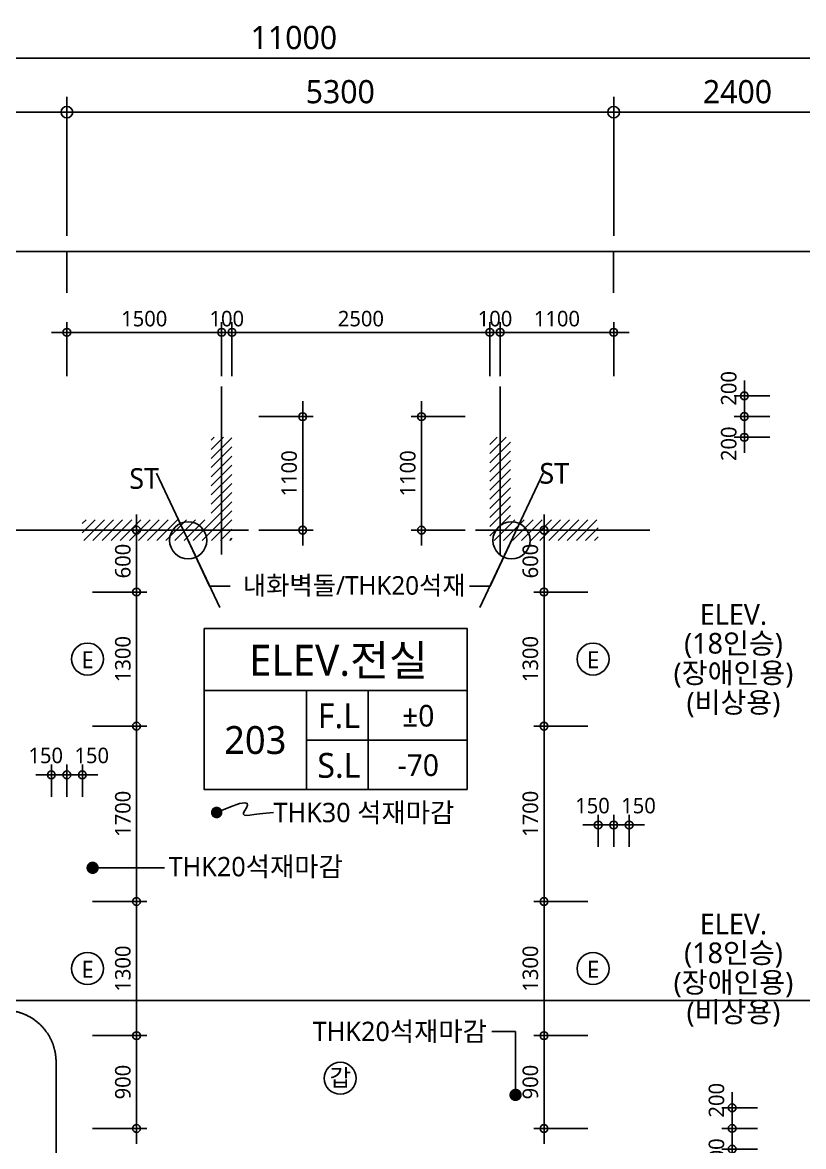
# Model space of a CAD drawing. Header units: millimetres. Extents: x -65167 to 413267, y -17142 to 66587.
# Drawn here: x 71908 to 79478, y 29162 to 40057 of the extents above; entities that cross this region are included whole.
import ezdxf
from ezdxf.enums import TextEntityAlignment as Align

# ---------------------------------------------------------------- set-up
doc = ezdxf.new("R2010")
doc.units = ezdxf.units.MM
doc.header["$LTSCALE"] = 75
doc.header["$MEASUREMENT"] = 0
doc.header["$PDSIZE"] = -10
doc.linetypes.add('CENTER', pattern=[2, 1.25, -0.25, 0.25, -0.25])
doc.linetypes.add('CENTER2', pattern=[1.125, 0.75, -0.125, 0.125, -0.125])
doc.layers.get('0').update_dxf_attribs({"linetype": 'CONTINUOUS'})
doc.layers.get('Defpoints').update_dxf_attribs({"color": 171, "linetype": 'CONTINUOUS'})
for name, color, linetype in [('CEN(ST)', 1, 'CENTER'), ('CG-BEAM', 3, 'CONTINUOUS'), ('NDIM', 7, 'CONTINUOUS'), ('TEXT(MIN)', 7, 'CONTINUOUS'), ('TEXT(NOTE小)', 1, 'CONTINUOUS'), ('TEXT(노트)', 7, 'CONTINUOUS'), ('TEXT(실명)', 3, 'CONTINUOUS'), ('TEXT-기입', 6, 'CONTINUOUS'), ('TITLE', 7, 'CONTINUOUS')]:
    doc.layers.add(name, color=color, linetype=linetype)
doc.styles.add('CGS', font='cgse', dxfattribs={"bigfont": 'cgs'})
doc.styles.add('나눔바른고딕', font='NanumBarunGothic.ttf')
doc.dimstyles.new('NDIM 1200', dxfattribs={"dimscale": 75, "dimtxt": 3, "dimasz": 1, "dimexe": 2, "dimexo": 2, "dimgap": 1, "dimtad": 1, "dimdec": 0, "dimdsep": 46, "dimtxsty": 'CGS', "dimblk": 'DOT0', "dimcen": 1, "dimdle": 8, "dimclrd": 256, "dimclre": 256, "dimclrt": 256, "dimadec": 0, "dimazin": 0, "dimtfac": 1, "dimtdec": 0, "dimtix": 1, "dimtmove": 2, "dimatfit": 3, "dimldrblk": 'DOT0', "dimfxl": 1, "dimtolj": 1, "dimtzin": 0, "dimlwd": -1, "dimlwe": -1, "dimarcsym": 0})

# ---------------------------------------------------------------- blocks, each defined once
blk = doc.blocks.new('DOT0')
blk.add_line((-3, 0), (3, 0))
at = {"color": 6}
blk.add_circle((0, 0), 0.75, dxfattribs=at)
blk = doc.blocks.new('*D214')
at = {"layer": 'Defpoints', "color": 0, "ltscale": 0.4, "transparency": 16777216}
for p in [(69038, 39713), (69038, 37838), (80038, 37838)]:
    blk.add_point(p, dxfattribs=at)
at = {"layer": 'NDIM', "ltscale": 0.4, "transparency": 16777216}
for p, q in [((69038, 37988), (69038, 39863)), ((80038, 37988), (80038, 39863)), ((79963, 39713), (69113, 39713))]:
    blk.add_line(p, q, dxfattribs=at)
at = {"layer": 'NDIM', "ltscale": 0.4, "transparency": 16777216, "xscale": 75, "yscale": 75, "zscale": 75, "rotation": 180}
blk.add_blockref('DOT0', (69038, 39713), dxfattribs=at)
at = {"layer": 'NDIM', "ltscale": 0.4, "transparency": 16777216, "xscale": 75, "yscale": 75, "zscale": 75}
blk.add_blockref('DOT0', (80038, 39713), dxfattribs=at)
at = {"layer": 'NDIM', "ltscale": 0.4, "transparency": 16777216, "insert": (74538, 39910), "char_height": 225, "attachment_point": 5, "style": '나눔바른고딕'}
blk.add_mtext('\\A1;11000', dxfattribs=at)
blk = doc.blocks.new('*D215')
at = {"layer": 'Defpoints', "color": 0, "ltscale": 0.4, "transparency": 16777216}
for p in [(77638, 39188), (77638, 37838), (80038, 37838)]:
    blk.add_point(p, dxfattribs=at)
at = {"layer": 'NDIM', "ltscale": 0.4, "transparency": 16777216}
for p, q in [((77638, 37988), (77638, 39338)), ((80038, 37988), (80038, 39338)), ((79963, 39188), (77713, 39188))]:
    blk.add_line(p, q, dxfattribs=at)
at = {"layer": 'NDIM', "ltscale": 0.4, "transparency": 16777216, "xscale": 75, "yscale": 75, "zscale": 75, "rotation": 180}
blk.add_blockref('DOT0', (77638, 39188), dxfattribs=at)
at = {"layer": 'NDIM', "ltscale": 0.4, "transparency": 16777216, "xscale": 75, "yscale": 75, "zscale": 75}
blk.add_blockref('DOT0', (80038, 39188), dxfattribs=at)
at = {"layer": 'NDIM', "ltscale": 0.4, "transparency": 16777216, "insert": (78838, 39385), "char_height": 225, "attachment_point": 5, "style": '나눔바른고딕'}
blk.add_mtext('\\A1;2400', dxfattribs=at)
blk = doc.blocks.new('*D216')
at = {"layer": 'Defpoints', "color": 0, "ltscale": 0.4, "transparency": 16777216}
for p in [(72338, 39188), (72338, 37838), (77638, 37838)]:
    blk.add_point(p, dxfattribs=at)
at = {"layer": 'NDIM', "ltscale": 0.4, "transparency": 16777216}
for p, q in [((72338, 37988), (72338, 39338)), ((77638, 37988), (77638, 39338)), ((77563, 39188), (72413, 39188))]:
    blk.add_line(p, q, dxfattribs=at)
at = {"layer": 'NDIM', "ltscale": 0.4, "transparency": 16777216, "xscale": 75, "yscale": 75, "zscale": 75, "rotation": 180}
blk.add_blockref('DOT0', (72338, 39188), dxfattribs=at)
at = {"layer": 'NDIM', "ltscale": 0.4, "transparency": 16777216, "xscale": 75, "yscale": 75, "zscale": 75}
blk.add_blockref('DOT0', (77638, 39188), dxfattribs=at)
at = {"layer": 'NDIM', "ltscale": 0.4, "transparency": 16777216, "insert": (74988, 39385), "char_height": 225, "attachment_point": 5, "style": '나눔바른고딕'}
blk.add_mtext('\\A1;5300', dxfattribs=at)
blk = doc.blocks.new('*D217')
at = {"layer": 'Defpoints', "color": 0, "ltscale": 0.4, "transparency": 16777216}
for p in [(69588, 39188), (69588, 37838), (72338, 37838)]:
    blk.add_point(p, dxfattribs=at)
at = {"layer": 'NDIM', "ltscale": 0.4, "transparency": 16777216}
for p, q in [((69588, 37988), (69588, 39338)), ((72338, 37988), (72338, 39338)), ((72263, 39188), (69663, 39188))]:
    blk.add_line(p, q, dxfattribs=at)
at = {"layer": 'NDIM', "ltscale": 0.4, "transparency": 16777216, "xscale": 75, "yscale": 75, "zscale": 75, "rotation": 180}
blk.add_blockref('DOT0', (69588, 39188), dxfattribs=at)
at = {"layer": 'NDIM', "ltscale": 0.4, "transparency": 16777216, "xscale": 75, "yscale": 75, "zscale": 75}
blk.add_blockref('DOT0', (72338, 39188), dxfattribs=at)
at = {"layer": 'NDIM', "ltscale": 0.4, "transparency": 16777216, "insert": (70963, 39385), "char_height": 225, "attachment_point": 5, "style": '나눔바른고딕'}
blk.add_mtext('\\A1;2750', dxfattribs=at)
blk = doc.blocks.new('A$C51E23882')
at = {"layer": 'TITLE'}
blk.add_lwpolyline([(8500, 0), (0, 0), (0, 5200), (8500, 5200)], close=True, dxfattribs=at)
for points in [[(8500, 3200), (0, 3200)], [(3300, 3200), (3300, 0)], [(5300, 3200), (5300, 0)], [(3300, 1600), (8500, 1600)]]:
    blk.add_lwpolyline(points, dxfattribs=at)
at = {"layer": 'TITLE', "style": '나눔바른고딕'}
for s, p in [('F.L', (4352, 2378)), ('S.L', (4352, 778))]:
    blk.add_text(s, height=800, dxfattribs=at).set_placement(p, align=Align.MIDDLE)
blk = doc.blocks.new('*D234')
at = {"layer": 'Defpoints', "color": 0, "ltscale": 0.4, "transparency": 16777216}
for p in [(75775, 36237), (76300, 36237), (76300, 35137)]:
    blk.add_point(p, dxfattribs=at)
at = {"layer": 'NDIM', "ltscale": 0.4, "transparency": 16777216}
for p, q in [((76200, 36237), (75675, 36237)), ((75775, 35187), (75775, 36187)), ((76200, 35137), (75675, 35137))]:
    blk.add_line(p, q, dxfattribs=at)
at = {"layer": 'NDIM', "ltscale": 0.4, "transparency": 16777216, "xscale": 50, "yscale": 50, "zscale": 50}
for p, rotation in [((75775, 36237), 90), ((75775, 35137), 270)]:
    blk.add_blockref('DOT0', p, dxfattribs=dict(at, rotation=rotation))
at = {"layer": 'NDIM', "ltscale": 0.4, "transparency": 16777216, "insert": (75643, 35687), "char_height": 150, "attachment_point": 5, "rotation": 90, "style": '나눔바른고딕'}
blk.add_mtext('\\A1;1100', dxfattribs=at)
blk = doc.blocks.new('*D235')
at = {"layer": 'Defpoints', "color": 0, "ltscale": 0.4, "transparency": 16777216}
for p in [(74099, 36237), (74624, 36237), (74099, 35137)]:
    blk.add_point(p, dxfattribs=at)
at = {"layer": 'NDIM', "ltscale": 0.4, "transparency": 16777216}
for p, q in [((74199, 36237), (74724, 36237)), ((74624, 35187), (74624, 36187)), ((74199, 35137), (74724, 35137))]:
    blk.add_line(p, q, dxfattribs=at)
at = {"layer": 'NDIM', "ltscale": 0.4, "transparency": 16777216, "xscale": 50, "yscale": 50, "zscale": 50}
for p, rotation in [((74624, 36237), 90), ((74624, 35137), 270)]:
    blk.add_blockref('DOT0', p, dxfattribs=dict(at, rotation=rotation))
at = {"layer": 'NDIM', "ltscale": 0.4, "transparency": 16777216, "insert": (74493, 35687), "char_height": 150, "attachment_point": 5, "rotation": 90, "style": '나눔바른고딕'}
blk.add_mtext('\\A1;1100', dxfattribs=at)
blk = doc.blocks.new('*D236')
at = {"layer": 'Defpoints', "color": 0, "ltscale": 0.4, "transparency": 16777216}
for p in [(72488, 34537), (72488, 33237), (73013, 33237)]:
    blk.add_point(p, dxfattribs=at)
at = {"layer": 'NDIM', "ltscale": 0.4, "transparency": 16777216}
for p, q in [((72588, 34537), (73113, 34537)), ((73013, 34487), (73013, 33287)), ((72588, 33237), (73113, 33237))]:
    blk.add_line(p, q, dxfattribs=at)
at = {"layer": 'NDIM', "ltscale": 0.4, "transparency": 16777216, "xscale": 50, "yscale": 50, "zscale": 50}
for p, rotation in [((73013, 34537), 90), ((73013, 33237), 270)]:
    blk.add_blockref('DOT0', p, dxfattribs=dict(at, rotation=rotation))
at = {"layer": 'NDIM', "ltscale": 0.4, "transparency": 16777216, "insert": (72881, 33887), "char_height": 150, "attachment_point": 5, "rotation": 90, "style": '나눔바른고딕'}
blk.add_mtext('\\A1;1300', dxfattribs=at)
blk = doc.blocks.new('*D237')
at = {"layer": 'Defpoints', "color": 0, "ltscale": 0.4, "transparency": 16777216}
for p in [(72488, 33237), (72488, 31537), (73013, 31537)]:
    blk.add_point(p, dxfattribs=at)
at = {"layer": 'NDIM', "ltscale": 0.4, "transparency": 16777216}
for p, q in [((72588, 33237), (73113, 33237)), ((73013, 33187), (73013, 31587)), ((72588, 31537), (73113, 31537))]:
    blk.add_line(p, q, dxfattribs=at)
at = {"layer": 'NDIM', "ltscale": 0.4, "transparency": 16777216, "xscale": 50, "yscale": 50, "zscale": 50}
for p, rotation in [((73013, 33237), 90), ((73013, 31537), 270)]:
    blk.add_blockref('DOT0', p, dxfattribs=dict(at, rotation=rotation))
at = {"layer": 'NDIM', "ltscale": 0.4, "transparency": 16777216, "insert": (72881, 32387), "char_height": 150, "attachment_point": 5, "rotation": 90, "style": '나눔바른고딕'}
blk.add_mtext('\\A1;1700', dxfattribs=at)
blk = doc.blocks.new('*D238')
at = {"layer": 'Defpoints', "color": 0, "ltscale": 0.4, "transparency": 16777216}
for p in [(72488, 31537), (72488, 30237), (73013, 30237)]:
    blk.add_point(p, dxfattribs=at)
at = {"layer": 'NDIM', "ltscale": 0.4, "transparency": 16777216}
for p, q in [((72588, 31537), (73113, 31537)), ((73013, 31487), (73013, 30287)), ((72588, 30237), (73113, 30237))]:
    blk.add_line(p, q, dxfattribs=at)
at = {"layer": 'NDIM', "ltscale": 0.4, "transparency": 16777216, "xscale": 50, "yscale": 50, "zscale": 50}
for p, rotation in [((73013, 31537), 90), ((73013, 30237), 270)]:
    blk.add_blockref('DOT0', p, dxfattribs=dict(at, rotation=rotation))
at = {"layer": 'NDIM', "ltscale": 0.4, "transparency": 16777216, "insert": (72881, 30887), "char_height": 150, "attachment_point": 5, "rotation": 90, "style": '나눔바른고딕'}
blk.add_mtext('\\A1;1300', dxfattribs=at)
blk = doc.blocks.new('*D239')
at = {"layer": 'Defpoints', "color": 0, "ltscale": 0.4, "transparency": 16777216}
for p in [(72488, 30237), (72488, 29337), (73013, 29337)]:
    blk.add_point(p, dxfattribs=at)
at = {"layer": 'NDIM', "ltscale": 0.4, "transparency": 16777216}
for p, q in [((72588, 30237), (73113, 30237)), ((73013, 30187), (73013, 29387)), ((72588, 29337), (73113, 29337))]:
    blk.add_line(p, q, dxfattribs=at)
at = {"layer": 'NDIM', "ltscale": 0.4, "transparency": 16777216, "xscale": 50, "yscale": 50, "zscale": 50}
for p, rotation in [((73013, 30237), 90), ((73013, 29337), 270)]:
    blk.add_blockref('DOT0', p, dxfattribs=dict(at, rotation=rotation))
at = {"layer": 'NDIM', "ltscale": 0.4, "transparency": 16777216, "insert": (72881, 29787), "char_height": 150, "attachment_point": 5, "rotation": 90, "style": '나눔바른고딕'}
blk.add_mtext('\\A1;900', dxfattribs=at)
blk = doc.blocks.new('E')
at = {"layer": 'TEXT(NOTE小)'}
blk.add_circle((287, -86), 155, dxfattribs=at)
at = {"layer": 'TEXT(NOTE小)', "style": '나눔바른고딕'}
blk.add_text('E', height=165, dxfattribs=at).set_placement((288, -79), align=Align.MIDDLE_CENTER)
blk = doc.blocks.new('*D252')
at = {"layer": 'Defpoints', "color": 0, "ltscale": 0.4, "transparency": 16777216}
for p in [(77488, 34537), (76963, 33237), (77488, 33237)]:
    blk.add_point(p, dxfattribs=at)
at = {"layer": 'NDIM', "ltscale": 0.4, "transparency": 16777216}
for p, q in [((77388, 34537), (76863, 34537)), ((76963, 34487), (76963, 33287)), ((77388, 33237), (76863, 33237))]:
    blk.add_line(p, q, dxfattribs=at)
at = {"layer": 'NDIM', "ltscale": 0.4, "transparency": 16777216, "xscale": 50, "yscale": 50, "zscale": 50}
for p, rotation in [((76963, 34537), 90), ((76963, 33237), 270)]:
    blk.add_blockref('DOT0', p, dxfattribs=dict(at, rotation=rotation))
at = {"layer": 'NDIM', "ltscale": 0.4, "transparency": 16777216, "insert": (76831, 33887), "char_height": 150, "attachment_point": 5, "rotation": 90, "style": '나눔바른고딕'}
blk.add_mtext('\\A1;1300', dxfattribs=at)
blk = doc.blocks.new('*D253')
at = {"layer": 'Defpoints', "color": 0, "ltscale": 0.4, "transparency": 16777216}
for p in [(77488, 33237), (76963, 31537), (77488, 31537)]:
    blk.add_point(p, dxfattribs=at)
at = {"layer": 'NDIM', "ltscale": 0.4, "transparency": 16777216}
for p, q in [((77388, 33237), (76863, 33237)), ((76963, 33187), (76963, 31587)), ((77388, 31537), (76863, 31537))]:
    blk.add_line(p, q, dxfattribs=at)
at = {"layer": 'NDIM', "ltscale": 0.4, "transparency": 16777216, "xscale": 50, "yscale": 50, "zscale": 50}
for p, rotation in [((76963, 33237), 90), ((76963, 31537), 270)]:
    blk.add_blockref('DOT0', p, dxfattribs=dict(at, rotation=rotation))
at = {"layer": 'NDIM', "ltscale": 0.4, "transparency": 16777216, "insert": (76831, 32387), "char_height": 150, "attachment_point": 5, "rotation": 90, "style": '나눔바른고딕'}
blk.add_mtext('\\A1;1700', dxfattribs=at)
blk = doc.blocks.new('*D254')
at = {"layer": 'Defpoints', "color": 0, "ltscale": 0.4, "transparency": 16777216}
for p in [(77488, 31537), (76963, 30237), (77488, 30237)]:
    blk.add_point(p, dxfattribs=at)
at = {"layer": 'NDIM', "ltscale": 0.4, "transparency": 16777216}
for p, q in [((77388, 31537), (76863, 31537)), ((76963, 31487), (76963, 30287)), ((77388, 30237), (76863, 30237))]:
    blk.add_line(p, q, dxfattribs=at)
at = {"layer": 'NDIM', "ltscale": 0.4, "transparency": 16777216, "xscale": 50, "yscale": 50, "zscale": 50}
for p, rotation in [((76963, 31537), 90), ((76963, 30237), 270)]:
    blk.add_blockref('DOT0', p, dxfattribs=dict(at, rotation=rotation))
at = {"layer": 'NDIM', "ltscale": 0.4, "transparency": 16777216, "insert": (76831, 30887), "char_height": 150, "attachment_point": 5, "rotation": 90, "style": '나눔바른고딕'}
blk.add_mtext('\\A1;1300', dxfattribs=at)
blk = doc.blocks.new('*D255')
at = {"layer": 'Defpoints', "color": 0, "ltscale": 0.4, "transparency": 16777216}
for p in [(77488, 30237), (76963, 29337), (77488, 29337)]:
    blk.add_point(p, dxfattribs=at)
at = {"layer": 'NDIM', "ltscale": 0.4, "transparency": 16777216}
for p, q in [((77388, 30237), (76863, 30237)), ((76963, 30187), (76963, 29387)), ((77388, 29337), (76863, 29337))]:
    blk.add_line(p, q, dxfattribs=at)
at = {"layer": 'NDIM', "ltscale": 0.4, "transparency": 16777216, "xscale": 50, "yscale": 50, "zscale": 50}
for p, rotation in [((76963, 30237), 90), ((76963, 29337), 270)]:
    blk.add_blockref('DOT0', p, dxfattribs=dict(at, rotation=rotation))
at = {"layer": 'NDIM', "ltscale": 0.4, "transparency": 16777216, "insert": (76831, 29787), "char_height": 150, "attachment_point": 5, "rotation": 90, "style": '나눔바른고딕'}
blk.add_mtext('\\A1;900', dxfattribs=at)
blk = doc.blocks.new('*D256')
at = {"layer": 'Defpoints', "color": 0, "ltscale": 0.4, "transparency": 16777216}
for p in [(77488, 35137), (76963, 34537), (77488, 34537)]:
    blk.add_point(p, dxfattribs=at)
at = {"layer": 'NDIM', "ltscale": 0.4, "transparency": 16777216}
for p, q in [((77388, 35137), (76863, 35137)), ((76963, 35087), (76963, 34587)), ((77388, 34537), (76863, 34537))]:
    blk.add_line(p, q, dxfattribs=at)
at = {"layer": 'NDIM', "ltscale": 0.4, "transparency": 16777216, "xscale": 50, "yscale": 50, "zscale": 50}
for p, rotation in [((76963, 35137), 90), ((76963, 34537), 270)]:
    blk.add_blockref('DOT0', p, dxfattribs=dict(at, rotation=rotation))
at = {"layer": 'NDIM', "ltscale": 0.4, "transparency": 16777216, "insert": (76831, 34837), "char_height": 150, "attachment_point": 5, "rotation": 90, "style": '나눔바른고딕'}
blk.add_mtext('\\A1;600', dxfattribs=at)
blk = doc.blocks.new('*D257')
at = {"layer": 'Defpoints', "color": 0, "ltscale": 0.4, "transparency": 16777216}
for p in [(72488, 35137), (72488, 34537), (73013, 34537)]:
    blk.add_point(p, dxfattribs=at)
at = {"layer": 'NDIM', "ltscale": 0.4, "transparency": 16777216}
for p, q in [((72588, 35137), (73113, 35137)), ((73013, 35087), (73013, 34587)), ((72588, 34537), (73113, 34537))]:
    blk.add_line(p, q, dxfattribs=at)
at = {"layer": 'NDIM', "ltscale": 0.4, "transparency": 16777216, "xscale": 50, "yscale": 50, "zscale": 50}
for p, rotation in [((73013, 35137), 90), ((73013, 34537), 270)]:
    blk.add_blockref('DOT0', p, dxfattribs=dict(at, rotation=rotation))
at = {"layer": 'NDIM', "ltscale": 0.4, "transparency": 16777216, "insert": (72881, 34837), "char_height": 150, "attachment_point": 5, "rotation": 90, "style": '나눔바른고딕'}
blk.add_mtext('\\A1;600', dxfattribs=at)
blk = doc.blocks.new('갑종방화문표기')
at = {"layer": 'TEXT(NOTE小)'}
blk.add_circle((0, 0), 150, dxfattribs=at)
at = {"layer": 'TEXT(NOTE小)', "style": '나눔바른고딕'}
blk.add_text('갑', height=160, dxfattribs=at).set_placement((1, 7), align=Align.MIDDLE_CENTER)
blk = doc.blocks.new('*D612')
at = {"layer": 'Defpoints', "color": 0, "ltscale": 0.4, "transparency": 16777216}
for p in [(73938, 37054), (73938, 36529), (76438, 36529)]:
    blk.add_point(p, dxfattribs=at)
at = {"layer": 'NDIM', "ltscale": 0.4, "transparency": 16777216}
for p, q in [((73938, 36629), (73938, 37154)), ((76438, 36629), (76438, 37154)), ((76388, 37054), (73988, 37054))]:
    blk.add_line(p, q, dxfattribs=at)
at = {"layer": 'NDIM', "ltscale": 0.4, "transparency": 16777216, "xscale": 50, "yscale": 50, "zscale": 50, "rotation": 180}
blk.add_blockref('DOT0', (73938, 37054), dxfattribs=at)
at = {"layer": 'NDIM', "ltscale": 0.4, "transparency": 16777216, "xscale": 50, "yscale": 50, "zscale": 50}
blk.add_blockref('DOT0', (76438, 37054), dxfattribs=at)
at = {"layer": 'NDIM', "ltscale": 0.4, "transparency": 16777216, "insert": (75188, 37186), "char_height": 150, "attachment_point": 5, "style": '나눔바른고딕'}
blk.add_mtext('\\A1;2500', dxfattribs=at)
blk = doc.blocks.new('*D613')
at = {"layer": 'Defpoints', "color": 0, "ltscale": 0.4, "transparency": 16777216}
for p in [(76538, 37054), (76438, 36529), (76538, 36529)]:
    blk.add_point(p, dxfattribs=at)
at = {"layer": 'NDIM', "ltscale": 0.4, "transparency": 16777216}
for p, q in [((76438, 36629), (76438, 37154)), ((76538, 36629), (76538, 37154)), ((76388, 37054), (76338, 37054)), ((76438, 37054), (76538, 37054)), ((76588, 37054), (76638, 37054))]:
    blk.add_line(p, q, dxfattribs=at)
at = {"layer": 'NDIM', "ltscale": 0.4, "transparency": 16777216, "xscale": 50, "yscale": 50, "zscale": 50}
blk.add_blockref('DOT0', (76438, 37054), dxfattribs=at)
at = {"layer": 'NDIM', "ltscale": 0.4, "transparency": 16777216, "xscale": 50, "yscale": 50, "zscale": 50, "rotation": 180}
blk.add_blockref('DOT0', (76538, 37054), dxfattribs=at)
at = {"layer": 'NDIM', "ltscale": 0.4, "transparency": 16777216, "insert": (76488, 37186), "char_height": 150, "attachment_point": 5, "style": '나눔바른고딕'}
blk.add_mtext('\\A1;100', dxfattribs=at)
blk = doc.blocks.new('*D614')
at = {"layer": 'Defpoints', "color": 0, "ltscale": 0.4, "transparency": 16777216}
for p in [(73938, 37054), (73838, 36529), (73938, 36529)]:
    blk.add_point(p, dxfattribs=at)
at = {"layer": 'NDIM', "ltscale": 0.4, "transparency": 16777216}
for p, q in [((73838, 36629), (73838, 37154)), ((73938, 36629), (73938, 37154)), ((73788, 37054), (73738, 37054)), ((73838, 37054), (73938, 37054)), ((73988, 37054), (74038, 37054))]:
    blk.add_line(p, q, dxfattribs=at)
at = {"layer": 'NDIM', "ltscale": 0.4, "transparency": 16777216, "xscale": 50, "yscale": 50, "zscale": 50}
blk.add_blockref('DOT0', (73838, 37054), dxfattribs=at)
at = {"layer": 'NDIM', "ltscale": 0.4, "transparency": 16777216, "xscale": 50, "yscale": 50, "zscale": 50, "rotation": 180}
blk.add_blockref('DOT0', (73938, 37054), dxfattribs=at)
at = {"layer": 'NDIM', "ltscale": 0.4, "transparency": 16777216, "insert": (73888, 37186), "char_height": 150, "attachment_point": 5, "style": '나눔바른고딕'}
blk.add_mtext('\\A1;100', dxfattribs=at)
blk = doc.blocks.new('*D615')
at = {"layer": 'Defpoints', "color": 0, "ltscale": 0.4, "transparency": 16777216}
for p in [(73838, 37054), (72338, 36529), (73838, 36529)]:
    blk.add_point(p, dxfattribs=at)
at = {"layer": 'NDIM', "ltscale": 0.4, "transparency": 16777216}
for p, q in [((72338, 36629), (72338, 37154)), ((73838, 36629), (73838, 37154)), ((72388, 37054), (73788, 37054))]:
    blk.add_line(p, q, dxfattribs=at)
at = {"layer": 'NDIM', "ltscale": 0.4, "transparency": 16777216, "xscale": 50, "yscale": 50, "zscale": 50, "rotation": 180}
blk.add_blockref('DOT0', (72338, 37054), dxfattribs=at)
at = {"layer": 'NDIM', "ltscale": 0.4, "transparency": 16777216, "xscale": 50, "yscale": 50, "zscale": 50}
blk.add_blockref('DOT0', (73838, 37054), dxfattribs=at)
at = {"layer": 'NDIM', "ltscale": 0.4, "transparency": 16777216, "insert": (73088, 37186), "char_height": 150, "attachment_point": 5, "style": '나눔바른고딕'}
blk.add_mtext('\\A1;1500', dxfattribs=at)
blk = doc.blocks.new('*D616')
at = {"layer": 'Defpoints', "color": 0, "ltscale": 0.4, "transparency": 16777216}
for p in [(77638, 37054), (76538, 36529), (77638, 36529)]:
    blk.add_point(p, dxfattribs=at)
at = {"layer": 'NDIM', "ltscale": 0.4, "transparency": 16777216}
for p, q in [((76538, 36629), (76538, 37154)), ((77638, 36629), (77638, 37154)), ((76588, 37054), (77588, 37054))]:
    blk.add_line(p, q, dxfattribs=at)
at = {"layer": 'NDIM', "ltscale": 0.4, "transparency": 16777216, "xscale": 50, "yscale": 50, "zscale": 50, "rotation": 180}
blk.add_blockref('DOT0', (76538, 37054), dxfattribs=at)
at = {"layer": 'NDIM', "ltscale": 0.4, "transparency": 16777216, "xscale": 50, "yscale": 50, "zscale": 50}
blk.add_blockref('DOT0', (77638, 37054), dxfattribs=at)
at = {"layer": 'NDIM', "ltscale": 0.4, "transparency": 16777216, "insert": (77088, 37186), "char_height": 150, "attachment_point": 5, "style": '나눔바른고딕'}
blk.add_mtext('\\A1;1100', dxfattribs=at)
blk = doc.blocks.new('*D625')
at = {"layer": 'Defpoints', "color": 0, "ltscale": 0.4, "transparency": 16777216}
for p in [(72188, 32765), (72188, 32452), (72338, 32452)]:
    blk.add_point(p, dxfattribs=at)
at = {"layer": 'NDIM', "ltscale": 0.4, "transparency": 16777216}
for p, q in [((72188, 32552), (72188, 32865)), ((72338, 32552), (72338, 32865)), ((72138, 32765), (72088, 32765)), ((72338, 32765), (72188, 32765)), ((72388, 32765), (72438, 32765))]:
    blk.add_line(p, q, dxfattribs=at)
at = {"layer": 'NDIM', "ltscale": 0.4, "transparency": 16777216, "xscale": 50, "yscale": 50, "zscale": 50}
blk.add_blockref('DOT0', (72188, 32765), dxfattribs=at)
at = {"layer": 'NDIM', "ltscale": 0.4, "transparency": 16777216, "xscale": 50, "yscale": 50, "zscale": 50, "rotation": 180}
blk.add_blockref('DOT0', (72338, 32765), dxfattribs=at)
at = {"layer": 'NDIM', "ltscale": 0.4, "transparency": 16777216, "insert": (72133, 32952), "char_height": 150, "attachment_point": 5, "style": '나눔바른고딕'}
blk.add_mtext('\\A1;150', dxfattribs=at)
blk = doc.blocks.new('*D626')
at = {"layer": 'Defpoints', "color": 0, "ltscale": 0.4, "transparency": 16777216}
for p in [(72488, 32765), (72338, 32452), (72488, 32452)]:
    blk.add_point(p, dxfattribs=at)
at = {"layer": 'NDIM', "ltscale": 0.4, "transparency": 16777216}
for p, q in [((72338, 32552), (72338, 32865)), ((72488, 32552), (72488, 32865)), ((72288, 32765), (72238, 32765)), ((72338, 32765), (72488, 32765)), ((72538, 32765), (72588, 32765))]:
    blk.add_line(p, q, dxfattribs=at)
at = {"layer": 'NDIM', "ltscale": 0.4, "transparency": 16777216, "xscale": 50, "yscale": 50, "zscale": 50}
blk.add_blockref('DOT0', (72338, 32765), dxfattribs=at)
at = {"layer": 'NDIM', "ltscale": 0.4, "transparency": 16777216, "xscale": 50, "yscale": 50, "zscale": 50, "rotation": 180}
blk.add_blockref('DOT0', (72488, 32765), dxfattribs=at)
at = {"layer": 'NDIM', "ltscale": 0.4, "transparency": 16777216, "insert": (72579, 32952), "char_height": 150, "attachment_point": 5, "style": '나눔바른고딕'}
blk.add_mtext('\\A1;150', dxfattribs=at)
blk = doc.blocks.new('*D629')
at = {"layer": 'Defpoints', "color": 0, "ltscale": 0.4, "transparency": 16777216}
for p in [(77488, 32279), (77488, 31966), (77638, 31966)]:
    blk.add_point(p, dxfattribs=at)
at = {"layer": 'NDIM', "ltscale": 0.4, "transparency": 16777216}
for p, q in [((77488, 32066), (77488, 32379)), ((77638, 32066), (77638, 32379)), ((77438, 32279), (77388, 32279)), ((77638, 32279), (77488, 32279)), ((77688, 32279), (77738, 32279))]:
    blk.add_line(p, q, dxfattribs=at)
at = {"layer": 'NDIM', "ltscale": 0.4, "transparency": 16777216, "xscale": 50, "yscale": 50, "zscale": 50}
blk.add_blockref('DOT0', (77488, 32279), dxfattribs=at)
at = {"layer": 'NDIM', "ltscale": 0.4, "transparency": 16777216, "xscale": 50, "yscale": 50, "zscale": 50, "rotation": 180}
blk.add_blockref('DOT0', (77638, 32279), dxfattribs=at)
at = {"layer": 'NDIM', "ltscale": 0.4, "transparency": 16777216, "insert": (77433, 32466), "char_height": 150, "attachment_point": 5, "style": '나눔바른고딕'}
blk.add_mtext('\\A1;150', dxfattribs=at)
blk = doc.blocks.new('*D630')
at = {"layer": 'Defpoints', "color": 0, "ltscale": 0.4, "transparency": 16777216}
for p in [(77788, 32279), (77638, 31966), (77788, 31966)]:
    blk.add_point(p, dxfattribs=at)
at = {"layer": 'NDIM', "ltscale": 0.4, "transparency": 16777216}
for p, q in [((77638, 32066), (77638, 32379)), ((77788, 32066), (77788, 32379)), ((77588, 32279), (77538, 32279)), ((77638, 32279), (77788, 32279)), ((77838, 32279), (77888, 32279))]:
    blk.add_line(p, q, dxfattribs=at)
at = {"layer": 'NDIM', "ltscale": 0.4, "transparency": 16777216, "xscale": 50, "yscale": 50, "zscale": 50}
blk.add_blockref('DOT0', (77638, 32279), dxfattribs=at)
at = {"layer": 'NDIM', "ltscale": 0.4, "transparency": 16777216, "xscale": 50, "yscale": 50, "zscale": 50, "rotation": 180}
blk.add_blockref('DOT0', (77788, 32279), dxfattribs=at)
at = {"layer": 'NDIM', "ltscale": 0.4, "transparency": 16777216, "insert": (77879, 32466), "char_height": 150, "attachment_point": 5, "style": '나눔바른고딕'}
blk.add_mtext('\\A1;150', dxfattribs=at)
blk = doc.blocks.new('*D633')
at = {"layer": 'Defpoints', "color": 0, "ltscale": 0.4, "transparency": 16777216}
for p in [(78905, 36438), (79252, 36438), (79252, 36238)]:
    blk.add_point(p, dxfattribs=at)
at = {"layer": 'NDIM', "ltscale": 0.4, "transparency": 16777216}
for p, q in [((79152, 36438), (78805, 36438)), ((78905, 36288), (78905, 36388)), ((79152, 36238), (78805, 36238))]:
    blk.add_line(p, q, dxfattribs=at)
at = {"layer": 'NDIM', "ltscale": 0.4, "transparency": 16777216, "xscale": 50, "yscale": 50, "zscale": 50}
for p, rotation in [((78905, 36438), 90), ((78905, 36238), 270)]:
    blk.add_blockref('DOT0', p, dxfattribs=dict(at, rotation=rotation))
at = {"layer": 'NDIM', "ltscale": 0.4, "transparency": 16777216, "insert": (78754, 36511), "char_height": 150, "attachment_point": 5, "rotation": 90, "style": '나눔바른고딕'}
blk.add_mtext('\\A1;200', dxfattribs=at)
blk = doc.blocks.new('*D634')
at = {"layer": 'Defpoints', "color": 0, "ltscale": 0.4, "transparency": 16777216}
for p in [(79252, 36238), (78905, 36037), (79252, 36037)]:
    blk.add_point(p, dxfattribs=at)
at = {"layer": 'NDIM', "ltscale": 0.4, "transparency": 16777216}
for p, q in [((79152, 36238), (78805, 36238)), ((78905, 36188), (78905, 36087)), ((79152, 36037), (78805, 36037))]:
    blk.add_line(p, q, dxfattribs=at)
at = {"layer": 'NDIM', "ltscale": 0.4, "transparency": 16777216, "xscale": 50, "yscale": 50, "zscale": 50}
for p, rotation in [((78905, 36238), 90), ((78905, 36037), 270)]:
    blk.add_blockref('DOT0', p, dxfattribs=dict(at, rotation=rotation))
at = {"layer": 'NDIM', "ltscale": 0.4, "transparency": 16777216, "insert": (78754, 35974), "char_height": 150, "attachment_point": 5, "rotation": 90, "style": '나눔바른고딕'}
blk.add_mtext('\\A1;200', dxfattribs=at)
blk = doc.blocks.new('*D635')
at = {"layer": 'Defpoints', "color": 0, "ltscale": 0.4, "transparency": 16777216}
for p in [(78786, 29538), (79133, 29538), (79133, 29338)]:
    blk.add_point(p, dxfattribs=at)
at = {"layer": 'NDIM', "ltscale": 0.4, "transparency": 16777216}
for p, q in [((79033, 29538), (78686, 29538)), ((78786, 29388), (78786, 29488)), ((79033, 29338), (78686, 29338))]:
    blk.add_line(p, q, dxfattribs=at)
at = {"layer": 'NDIM', "ltscale": 0.4, "transparency": 16777216, "xscale": 50, "yscale": 50, "zscale": 50}
for p, rotation in [((78786, 29538), 90), ((78786, 29338), 270)]:
    blk.add_blockref('DOT0', p, dxfattribs=dict(at, rotation=rotation))
at = {"layer": 'NDIM', "ltscale": 0.4, "transparency": 16777216, "insert": (78635, 29611), "char_height": 150, "attachment_point": 5, "rotation": 90, "style": '나눔바른고딕'}
blk.add_mtext('\\A1;200', dxfattribs=at)
blk = doc.blocks.new('*D636')
at = {"layer": 'Defpoints', "color": 0, "ltscale": 0.4, "transparency": 16777216}
for p in [(79133, 29338), (78786, 29137), (79133, 29137)]:
    blk.add_point(p, dxfattribs=at)
at = {"layer": 'NDIM', "ltscale": 0.4, "transparency": 16777216}
for p, q in [((79033, 29338), (78686, 29338)), ((78786, 29288), (78786, 29187)), ((79033, 29137), (78686, 29137))]:
    blk.add_line(p, q, dxfattribs=at)
at = {"layer": 'NDIM', "ltscale": 0.4, "transparency": 16777216, "xscale": 50, "yscale": 50, "zscale": 50}
for p, rotation in [((78786, 29338), 90), ((78786, 29137), 270)]:
    blk.add_blockref('DOT0', p, dxfattribs=dict(at, rotation=rotation))
at = {"layer": 'NDIM', "ltscale": 0.4, "transparency": 16777216, "insert": (78635, 29074), "char_height": 150, "attachment_point": 5, "rotation": 90, "style": '나눔바른고딕'}
blk.add_mtext('\\A1;200', dxfattribs=at)
blk = doc.blocks.new('_Dot')
at = {"color": 0, "linetype": 'ByBlock', "lineweight": -2}
blk.add_line((-0.5, 0), (-1, 0), dxfattribs=at)
at = {"color": 0, "linetype": 'ByBlock', "const_width": 0.5}
blk.add_lwpolyline([(-0.25, 0, 1), (0.25, 0, 1)], format="xyb", close=True, dxfattribs=at)

msp = doc.modelspace()

# ---------------------------------------------------------------- hatches: boundary and pattern name
at = {"layer": 'NDIM', "ltscale": 0.4}
h = msp.add_hatch(dxfattribs=at)
h.set_pattern_fill('ANSI31', color=256, scale=500)
h.set_pattern_definition([(45, (61675, 4500), (-44.19417, 44.19417), [])])
h.paths.add_polyline_path([(73737.5, 36037.5), (73937.5, 36037.5), (73937.5, 35037.5), (72487.5, 35037.5), (72487.5, 35237.5), (73737.5, 35237.5)])
h = msp.add_hatch(dxfattribs=at)
h.set_pattern_fill('ANSI31', color=256, scale=500)
h.set_pattern_definition([(45, (62960.327, 4900), (-44.19417, 44.19417), [])])
h.paths.add_polyline_path([(76637.5, 36037.5), (76437.5, 36037.5), (76437.5, 35037.5), (77487.5, 35037.5), (77487.5, 35237.5), (76637.5, 35237.5)])

# ---------------------------------------------------------------- linework, layer by layer
at = {"layer": 'CEN(ST)', "ltscale": 10000}
for p, q in [((73837.5, 36529.1), (73837.5, 34902.3)), ((76537.5, 36529.1), (76537.5, 34902.3)), ((71837.5, 35137.5), (74099, 35137.5)), ((77987.5, 35137.5), (76299.5, 35137.5))]:
    msp.add_line(p, q, dxfattribs=at)
at = {"layer": 'CG-BEAM', "linetype": 'CENTER2', "ltscale": 10000}
msp.add_lwpolyline([(65884.3, 29983, -0.4142136), (66384.3, 30483), (71733.1, 30483, -0.4142136), (72233.1, 29983), (72233.1, 25340.9, -0.4142136), (71733.1, 24840.9), (66384.3, 24840.9, -0.4142136), (65884.3, 25340.9)], format="xyb", close=True, dxfattribs=at)
at = {"layer": 'Defpoints'}
msp.add_line((83062.4, 30579.1), (67837.5, 30579.1), dxfattribs=at)
at = {"layer": 'Defpoints', "ltscale": 10000}
msp.add_lwpolyline([(86987.5, 6362.5), (66787.5, 6362.5), (66787.5, 37837.5), (86987.5, 37837.5)], close=True, dxfattribs=at)
at = {"layer": 'NDIM', "ltscale": 0.4}
for p, q in [((72337.5, 37437.5), (72337.5, 37837.5)), ((77637.5, 37437.5), (77637.5, 37837.5))]:
    msp.add_line(p, q, dxfattribs=at)
msp.add_lwpolyline([(73789.8, 32400), (73923.7, 32455.8), (74012.4, 32485.9), (74064.1, 32495.2), (74086.9, 32488.4), (74088.8, 32470.5), (74078.1, 32446.2), (74062.7, 32420.5), (74050.9, 32398.1), (74049.2, 32383), (74058.9, 32374.8), (74079.7, 32372.3), (74111.4, 32374.1), (74153.6, 32379.1), (74206.1, 32385.9), (74268.7, 32393.3), (74341, 32400)], dxfattribs=at)
at = {"layer": 'NDIM', "ltscale": 0.4, "const_width": 56.2}
msp.add_lwpolyline([(73789.8, 32428.1, -1), (73789.8, 32371.9, -1)], format="xyb", close=True, dxfattribs=at)
at = {"layer": 'NDIM', "ltscale": 10000}
msp.add_lwpolyline([(72707.5, 31863.9), (73284.4, 31863.9)], dxfattribs=at)

# ---------------------------------------------------------------- block references
at = {"layer": 'NDIM', "ltscale": 0.4, "xscale": -1, "rotation": 180}
for p in [(72250.8, 33801.3), (77150.8, 33801.3), (72250.8, 30801.3), (77150.8, 30801.3)]:
    msp.add_blockref('E', p, dxfattribs=at)
at = {"layer": 'NDIM', "ltscale": 10000, "xscale": 120, "yscale": 120, "zscale": 120, "rotation": 180}
msp.add_blockref('_Dot', (72587.5, 31863.9), dxfattribs=at)
at = {"layer": 'NDIM', "ltscale": 0.4, "xscale": 1.030731055544951, "yscale": 1.030731055544951, "zscale": 1.030731055544951}
msp.add_blockref('갑종방화문표기', (74987.5, 29823.9), dxfattribs=at)
at = {"layer": 'TEXT-기입', "xscale": 0.3, "yscale": 0.3, "zscale": 0.3}
msp.add_blockref('A$C51E23882', (73669.3, 32622.5), dxfattribs=at)

# ---------------------------------------------------------------- texts
at = {"layer": 'NDIM', "ltscale": 0.4, "style": '나눔바른고딕'}
for s, p in [('ELEV.', (78799.2, 34317.5)), ('(18인승)', (78799.2, 34030.8)), ('(장애인용)', (78799.2, 33744.2)), ('(비상용)', (78799.2, 33457.5)), ('ELEV.', (78799.2, 31317.5)), ('(18인승)', (78799.2, 31030.8)), ('(장애인용)', (78799.2, 30744.2)), ('(비상용)', (78799.2, 30457.5))]:
    msp.add_text(s, height=200, dxfattribs=at).set_placement(p, align=Align.MIDDLE)
at = {"layer": 'TEXT(MIN)', "style": '나눔바른고딕'}
for p in [(73087.5, 35637.5), (77062.5, 35687.5)]:
    msp.add_text('ST', height=200, dxfattribs=at).set_placement(p, align=Align.MIDDLE_CENTER)
msp.add_text('내화벽돌/THK20석재', height=180, dxfattribs=at).set_placement((76203.4, 34600.9), align=Align.MIDDLE_RIGHT)
at = {"layer": 'TEXT(노트)', "style": '나눔바른고딕'}
msp.add_text('THK30 석재마감', height=187.5, dxfattribs=at).set_placement((74341, 32400), align=Align.MIDDLE_LEFT)
for p in [(75012.7, 31875.3), (76409.3, 30278.3)]:
    msp.add_text('THK20석재마감', height=187.5, dxfattribs=at).set_placement(p, align=Align.MIDDLE_RIGHT)
at = {"layer": 'TEXT(실명)', "style": '나눔바른고딕'}
msp.add_text('ELEV.전실', height=300, dxfattribs=at).set_placement((74970.7, 33880.7), align=Align.MIDDLE)
at = {"layer": 'TEXT-기입', "style": '나눔바른고딕'}
for s, p in [('±0', (75743.9, 33338)), ('-70', (75744.2, 32858.8))]:
    msp.add_text(s, height=210, dxfattribs=at).set_placement(p, align=Align.MIDDLE)
msp.add_text('203', height=270, dxfattribs=at).set_placement((74164.3, 33102.5), align=Align.MIDDLE_CENTER)

# ---------------------------------------------------------------- dimensions: what is measured, and where the dimension line sits
at = {"layer": 'NDIM', "ltscale": 0.4}
for base, p1, p2, angle, override, picture, middle in [((69037.5, 39712.5), (80037.5, 37837.5), (69037.5, 37837.5), 180, {"dimtxsty": '나눔바른고딕'}, '*D214', (74537.5, 39909.7)), ((69587.5, 39187.5), (72337.5, 37837.5), (69587.5, 37837.5), 180, {"dimtxsty": '나눔바른고딕'}, '*D217', (70962.5, 39384.7)), ((72337.5, 39187.5), (77637.5, 37837.5), (72337.5, 37837.5), 180, {"dimtxsty": '나눔바른고딕'}, '*D216', (74987.5, 39384.8)), ((77637.5, 39187.5), (80037.5, 37837.5), (77637.5, 37837.5), 180, {"dimtxsty": '나눔바른고딕'}, '*D215', (78837.5, 39384.7)), ((73937.5, 37054.1), (76437.5, 36529.1), (73937.5, 36529.1), 180, {"dimscale": 50, "dimtxsty": '나눔바른고딕'}, '*D612', (75187.5, 37185.5)), ((74624, 36237.5), (74099, 35137.5), (74099, 36237.5), 90, {"dimscale": 50, "dimtxsty": '나눔바른고딕'}, '*D235', (74492.5, 35687.5)), ((75774.5, 36237.5), (76299.5, 35137.5), (76299.5, 36237.5), 90, {"dimscale": 50, "dimtxsty": '나눔바른고딕'}, '*D234', (75643.1, 35687.5)), ((73012.5, 34537.5), (72487.5, 35137.5), (72487.5, 34537.5), 270, {"dimscale": 50, "dimtxsty": '나눔바른고딕'}, '*D257', (72880.9, 34837.5)), ((76962.5, 34537.5), (77487.5, 35137.5), (77487.5, 34537.5), 90, {"dimscale": 50, "dimtxsty": '나눔바른고딕'}, '*D256', (76830.9, 34837.5)), ((73012.5, 33237.5), (72487.5, 34537.5), (72487.5, 33237.5), 270, {"dimscale": 50, "dimtxsty": '나눔바른고딕'}, '*D236', (72880.9, 33887.5)), ((76962.5, 33237.5), (77487.5, 34537.5), (77487.5, 33237.5), 90, {"dimscale": 50, "dimtxsty": '나눔바른고딕'}, '*D252', (76830.9, 33887.5)), ((73012.5, 31537.5), (72487.5, 33237.5), (72487.5, 31537.5), 270, {"dimscale": 50, "dimtxsty": '나눔바른고딕'}, '*D237', (72881.1, 32387.5)), ((76962.5, 31537.5), (77487.5, 33237.5), (77487.5, 31537.5), 90, {"dimscale": 50, "dimtxsty": '나눔바른고딕'}, '*D253', (76831.1, 32387.5)), ((73012.5, 30237.5), (72487.5, 31537.5), (72487.5, 30237.5), 270, {"dimscale": 50, "dimtxsty": '나눔바른고딕'}, '*D238', (72880.9, 30887.5)), ((76962.5, 30237.5), (77487.5, 31537.5), (77487.5, 30237.5), 90, {"dimscale": 50, "dimtxsty": '나눔바른고딕'}, '*D254', (76830.9, 30887.5)), ((73012.5, 29337.5), (72487.5, 30237.5), (72487.5, 29337.5), 270, {"dimscale": 50, "dimtxsty": '나눔바른고딕'}, '*D239', (72880.9, 29787.5)), ((76962.5, 29337.5), (77487.5, 30237.5), (77487.5, 29337.5), 90, {"dimscale": 50, "dimtxsty": '나눔바른고딕'}, '*D255', (76830.9, 29787.5))]:
    dim = msp.add_linear_dim(base=base, p1=p1, p2=p2, angle=angle, dimstyle='NDIM 1200', override=override, dxfattribs=at)
    dim.commit()
    dim.dimension.update_dxf_attribs({"geometry": picture, "text_midpoint": middle})
for base, p1, p2, picture, middle in [((73837.5, 37054.1), (72337.5, 36529.1), (73837.5, 36529.1), '*D615', (73087.5, 37185.5)), ((73937.5, 37054.1), (73837.5, 36529.1), (73937.5, 36529.1), '*D614', (73887.5, 37185.5)), ((76537.5, 37054.1), (76437.5, 36529.1), (76537.5, 36529.1), '*D613', (76487.5, 37185.5)), ((77637.5, 37054.1), (76537.5, 36529.1), (77637.5, 36529.1), '*D616', (77087.5, 37185.5))]:
    dim = msp.add_linear_dim(base=base, p1=p1, p2=p2, dimstyle='NDIM 1200', override={"dimscale": 50, "dimtxsty": '나눔바른고딕'}, dxfattribs=at)
    dim.commit()
    dim.dimension.update_dxf_attribs({"geometry": picture, "text_midpoint": middle})
for base, p1, p2, angle, picture, middle in [((78905.2, 36437.5), (79252.5, 36237.5), (79252.5, 36437.5), 90, '*D633', (78754.2, 36511)), ((78905.2, 36037.5), (79252.5, 36237.5), (79252.5, 36037.5), 270, '*D634', (78754.2, 35974.3)), ((72187.5, 32764.9), (72337.5, 32452.4), (72187.5, 32452.4), 180, '*D625', (72132.9, 32952.4)), ((77487.5, 32278.6), (77637.5, 31966.2), (77487.5, 31966.2), 180, '*D629', (77432.9, 32466.1)), ((78785.9, 29537.5), (79133.3, 29337.5), (79133.3, 29537.5), 90, '*D635', (78635, 29611)), ((78785.9, 29137.5), (79133.3, 29337.5), (79133.3, 29137.5), 270, '*D636', (78635, 29074.3))]:
    dim = msp.add_linear_dim(base=base, p1=p1, p2=p2, angle=angle, dimstyle='NDIM 1200', override={"dimscale": 50, "dimtxsty": '나눔바른고딕'}, dxfattribs=at)
    dim.commit()
    dim.dimension.update_dxf_attribs({"geometry": picture, "text_midpoint": middle, "dimtype": 160})
for base, p1, p2, picture, middle in [((72487.5, 32764.9), (72337.5, 32452.4), (72487.5, 32452.4), '*D626', (72579.1, 32952.4)), ((77787.5, 32278.6), (77637.5, 31966.2), (77787.5, 31966.2), '*D630', (77879.1, 32466.1))]:
    dim = msp.add_linear_dim(base=base, p1=p1, p2=p2, dimstyle='NDIM 1200', override={"dimscale": 50, "dimtxsty": '나눔바른고딕'}, dxfattribs=at)
    dim.commit()
    dim.dimension.update_dxf_attribs({"geometry": picture, "text_midpoint": middle, "dimtype": 160})

# ---------------------------------------------------------------- leaders
at = {"layer": 'NDIM', "ltscale": 10000}
for points, override in [([(73513.8, 35037.5), (73722, 34594.1), (73922, 34594.1)], {"dimscale": 120, "dimasz": 2, "dimtad": 0}), ([(76647.7, 35037.5), (76439.6, 34594.1), (76239.6, 34594.1)], {"dimscale": 120, "dimasz": 2, "dimtad": 0}), ([(76686.9, 29662.9), (76686.9, 30278.3), (76455.9, 30278.3)], {"dimscale": 120, "dimasz": 1, "dimgap": 1, "dimtad": 0, "dimldrblk": 'Dot'})]:
    msp.add_leader(points, dimstyle='NDIM 1200', override=override, dxfattribs=at)

doc.saveas('drawing.dxf')
